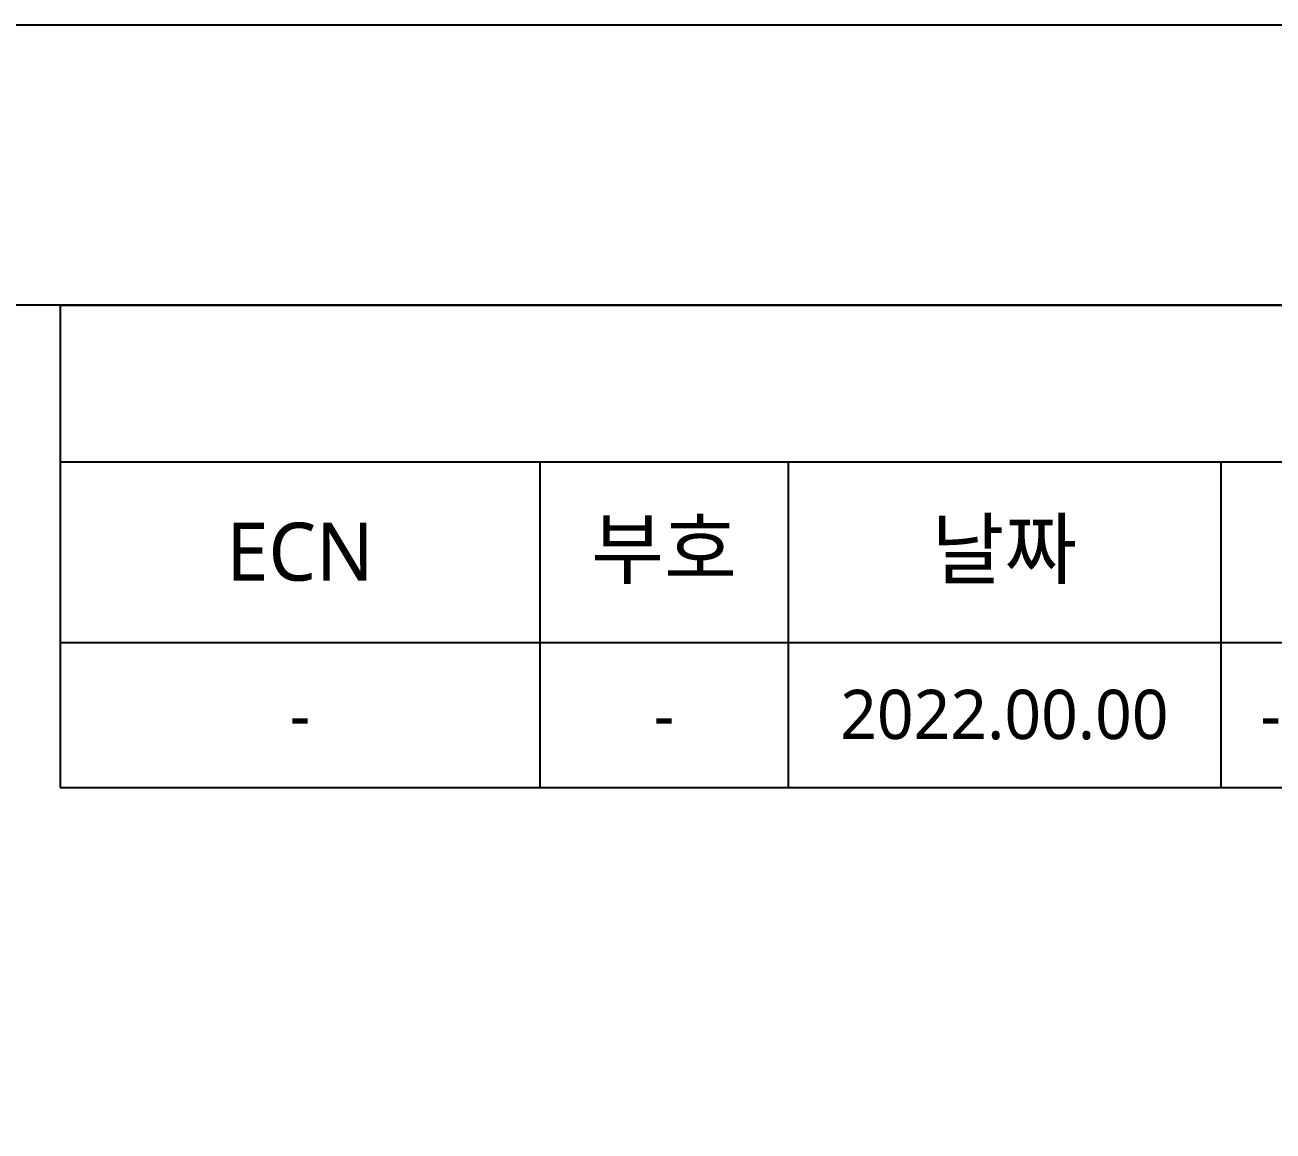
# Model space of a CAD drawing. Header units: millimetres. Extents: x 0 to 4378, y 0 to 2376.
# Drawn here: x 2428.6 to 2772.8, y 2070.9 to 2376 of the extents above; entities that cross this region are included whole.
import ezdxf
from ezdxf.enums import TextEntityAlignment as Align

# ---------------------------------------------------------------- set-up
doc = ezdxf.new("R2010")
doc.units = ezdxf.units.MM
doc.header["$LTSCALE"] = 0.2
doc.layers.add('05_Section Line', color=3, linetype='Continuous')
doc.styles.add('Rainbow-2.5 Style', font='malgunsl.ttf')
doc.styles.add('Rainbow-5.0 Style', font='malgunsl.ttf')

# ---------------------------------------------------------------- blocks, each defined once
blk = doc.blocks.new('*T140')
at = {"color": 2, "transparency": 16777216}
for p, q in [((0, 0), (845.6, 0)), ((0, 0), (0, -133.01)), ((845.6, 0), (845.6, -133.01)), ((0, -43.19), (845.6, -43.19)), ((132.34, -43.19), (132.34, -133.01)), ((200.75, -43.19), (200.75, -133.01)), ((320.06, -43.19), (320.06, -133.01)), ((615.95, -43.19), (615.95, -133.01)), ((731.29, -43.19), (731.29, -133.01)), ((0, -93.02), (845.6, -93.02)), ((0, -133.01), (845.6, -133.01))]:
    blk.add_line(p, q, dxfattribs=at)
at = {"transparency": 16777216, "insert": (422.8, -21.59), "char_height": 16, "width": 823.7435, "attachment_point": 5, "style": 'Rainbow-2.5 Style'}
blk.add_mtext('REVISIONS', dxfattribs=at)
at = {"color": 7, "transparency": 16777216, "char_height": 16, "attachment_point": 5, "style": 'Rainbow-2.5 Style'}
for s, insert, width in [('부호', (166.55, -68.11), 46.5581), ('날짜', (260.41, -68.11), 97.4509), ('내용', (468.01, -68.11), 274.0313), ('수정자', (673.62, -68.11), 93.483), ('승인자', (788.44, -68.11), 92.4545), ('ECN', (66.17, -68.11), 110.4833)]:
    blk.add_mtext(s, dxfattribs=dict(at, insert=insert, width=width))
at = {"color": 4, "transparency": 16777216, "char_height": 13.6, "style": 'Rainbow-2.5 Style'}
for s, insert, width, attachment_point in [('2022.00.00', (260.41, -113.02), 97.4509, 5), ('J.W HEO', (788.44, -113.02), 92.4545, 5), ('-', (66.17, -113.02), 110.4833, 5), ('-', (166.55, -113.02), 46.5581, 5), ('-', (330.99, -113.02), 274.0313, 4), ('-', (673.62, -113.02), 93.483, 5)]:
    blk.add_mtext(s, dxfattribs=dict(at, insert=insert, width=width, attachment_point=attachment_point))
blk = doc.blocks.new('A$C869fea471123')
blk.add_lwpolyline([(0, 594), (841, 594), (841, 0), (0, 0)], close=True)
at = {"layer": '05_Section Line', "linetype": 'Continuous'}
blk.add_lwpolyline([(820.976, 20.024), (820.976, 574.683), (20.024, 574.683), (20.024, 20.024)], close=True, dxfattribs=at)
at = {"linetype": 'Continuous', "style": 'Rainbow-5.0 Style'}
for tag, p in [('PART_NAME', (743.885, 109.38)), ('DRAWING_NO', (729.868, 91.859)), ('REV', (803.455, 91.859)), ('제도', (768.414, 74.199)), ('DATE_1', (803.455, 74.199)), ('SCALE', (680.81, 69.082)), ('MATERIAL', (722.86, 69.082)), ('검도', (768.414, 60.182)), ('DATE_2', (803.455, 60.182)), ('승인', (768.414, 46.165)), ('DATE_3', (803.455, 46.165)), ('REFERENCE', (722.86, 41.049)), ('PAGE', (768.414, 32.288))]:
    blk.add_attdef(tag, text='', height=5.006, dxfattribs=at).set_placement(p, align=Align.MIDDLE_CENTER)

msp = doc.modelspace()

# ---------------------------------------------------------------- block references
at = {"xscale": 4, "yscale": 4, "zscale": 4}
msp.add_blockref('A$C869fea471123', (0, 0), dxfattribs=at)
msp.add_blockref('*T140', (2438.305, 2298.733))

doc.saveas('drawing.dxf')
